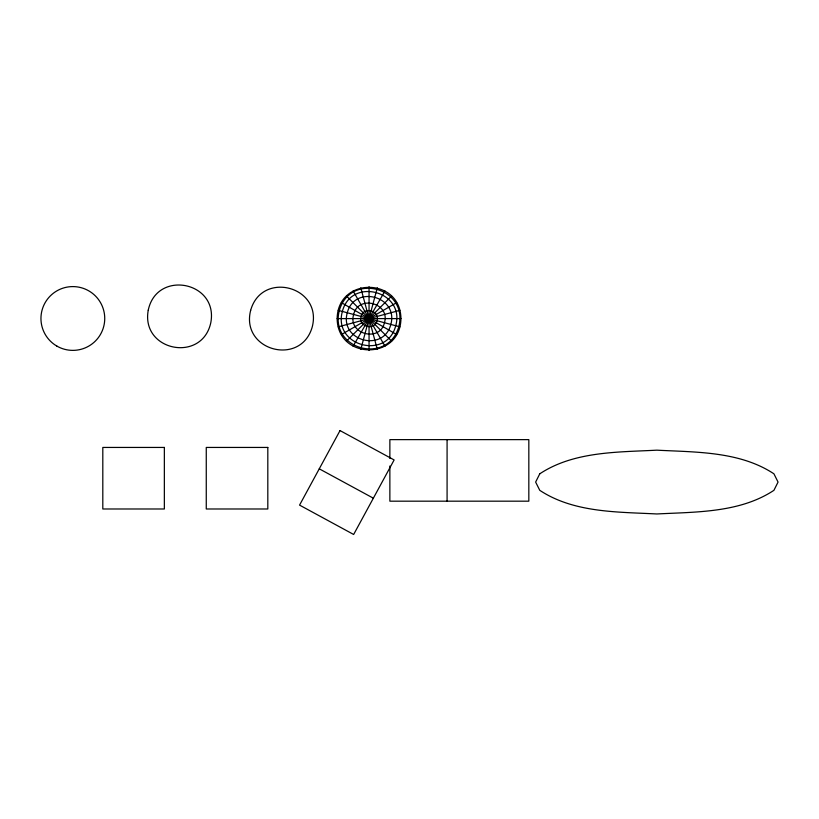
<?xml version="1.0" encoding="UTF-8"?>
<svg xmlns="http://www.w3.org/2000/svg" width="819" height="819" viewBox="0 0 819 819"><rect width="100%" height="100%" fill="white"/><g stroke="black" fill="none" stroke-linecap="round" stroke-linejoin="round"><path stroke-width="1.23" d="M337.152 318.601C337.643 276.935 400.45 276.935 400.941 318.601C400.45 360.258 337.643 360.258 337.152 318.601L400.941 318.601M360.79 349.406L377.303 287.786M353.102 346.222L384.991 290.97M346.488 341.154L391.605 296.038M341.421 334.541L396.672 302.651M338.237 326.853L399.856 310.34M338.237 310.34L399.856 326.853M319.267 468.826L373.351 498.198M341.421 302.651L396.672 334.541M346.488 296.038L391.605 341.154M353.102 290.97L384.991 346.222M360.79 287.786L377.303 349.406M447.082 439.629L447.082 501.177M389.864 458.466L389.864 439.629L528.828 439.629L528.828 501.177L389.864 501.177L389.864 466.001M369.052 286.701L369.052 350.491M148.249 310.176C140.663 351.136 202.293 363.298 210.831 322.522C218.417 281.552 156.787 269.4 148.249 310.176M250.655 310.34C240.346 350.706 301.013 366.963 312.264 326.853C322.573 286.486 261.906 270.229 250.655 310.34M339.291 310.626C329.33 349.611 387.93 365.315 398.812 326.576C408.763 287.582 350.163 271.877 339.291 310.626M342.362 311.445C332.729 345.997 386.803 360.483 395.731 325.747C405.364 291.195 351.29 276.709 342.362 311.445M347.266 312.756C339.394 340.97 383.538 352.794 390.837 324.437C398.699 296.222 354.555 284.398 347.266 312.756M353.644 314.465C347.594 334.06 379.903 342.711 384.449 322.727C390.499 303.132 358.2 294.482 353.644 314.465M361.077 316.462C357.944 326.597 374.662 331.081 377.016 320.731C380.149 310.596 363.431 306.111 361.077 316.462M539.772 473.812L535.636 482.074L539.772 490.325C573.894 512.858 617.465 511.916 656.848 513.963C696.222 511.916 739.792 512.858 773.924 490.325L778.05 482.074L773.924 473.812C739.792 451.289 696.222 452.221 656.848 450.174C617.465 452.221 573.894 451.289 539.772 473.812M340.028 430.579L299.559 505.108L353.654 534.479L394.123 459.95L340.028 430.579M164.353 447.44L102.805 447.44L102.805 508.988L164.353 508.988L164.353 447.44M267.813 447.44L206.265 447.44L206.265 508.988L267.813 508.988L267.813 447.44M56.9 346.109A31.9 31.9 0 0 0 104.74 318.478A31.9 31.9 0 0 0 56.9 290.858A31.9 31.9 0 0 0 56.9 346.109"/></g></svg>
